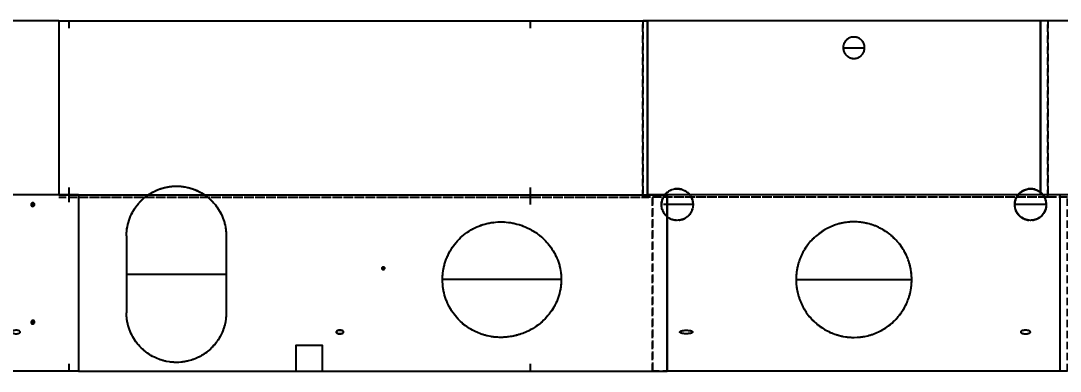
# Model space of a CAD drawing. Extents: x -970 to 14357, y -5073 to 1980.
# Drawn here: x 13062 to 13485.7, y -3418.8 to -3275.8 of the extents above; entities that cross this region are included whole.
import ezdxf

# ---------------------------------------------------------------- set-up
doc = ezdxf.new("R2010")
doc.units = 0
doc.header["$LTSCALE"] = 12
doc.header["$MEASUREMENT"] = 0
doc.header["$PDMODE"] = 33
doc.header["$PDSIZE"] = -0.5
doc.linetypes.add('HIDDEN', pattern=[0.375, 0.25, -0.125])
doc.layers.get('Defpoints').update_dxf_attribs({"linetype": 'CONTINUOUS'})
doc.layers.add('AM_3', color=6, linetype='HIDDEN', lineweight=25)
for name, color, linetype in [('COVER', 3, 'CONTINUOUS'), ('DIM', 1, 'CONTINUOUS'), ('MARKING', 11, 'CONTINUOUS'), ('SHELL', 40, 'CONTINUOUS')]:
    doc.layers.add(name, color=color, linetype=linetype)
doc.styles.add('ROMANS', font='ROMANS.shx', dxfattribs={"width": 0.85, "height": 5.76})
doc.styles.get("Standard").update_dxf_attribs({"font": 'sanss___.ttf'})
doc.dimstyles.get("Standard").update_dxf_attribs({"dimtxt": 0.18, "dimasz": 0.18, "dimexe": 0.18, "dimexo": 0.0625, "dimgap": 0.09, "dimtad": 0, "dimtih": 1, "dimtoh": 1, "dimdec": 4, "dimzin": 0, "dimdsep": 46, "dimtxsty": 'Standard', "dimcen": 0.09, "dimadec": 0, "dimazin": 0, "dimtfac": 1, "dimtdec": 4, "dimtofl": 0, "dimtmove": 0, "dimatfit": 3, "dimfxl": 1, "dimtolj": 1, "dimtzin": 0, "dimarcsym": 0})

# ---------------------------------------------------------------- blocks, each defined once
blk = doc.blocks.new('A$C15f1f3a6')
at = {"layer": 'COVER'}
for p, q in [((222.03, 68), (220.71, 68)), ((195.95, 20), (192.45, 20)), ((222.03, 20), (220.71, 20))]:
    blk.add_line(p, q, dxfattribs=at)
at = {"layer": 'MARKING'}
for p, q in [((47.9, 72), (47.9, 69)), ((236, 72), (236, 69)), ((47.9, 3), (47.9, 0)), ((236, 3), (236, 0))]:
    blk.add_line(p, q, dxfattribs=at)
at = {"layer": 'MARKING', "extrusion": (0, 0, -1)}
blk.add_arc((-105.85, 16), 0.0625, 179.5623, 179.6852, dxfattribs=at)
at = {"layer": 'MARKING'}
for points, knots in [([(105.91, 16), (105.91, 15.91), (105.87, 15.83), (105.77, 15.71), (105.71, 15.66), (105.59, 15.58), (105.52, 15.54), (105.3, 15.44), (105.13, 15.4), (104.8, 15.33), (104.63, 15.3), (104.17, 15.27), (103.87, 15.28), (103.39, 15.34), (103.21, 15.38), (102.92, 15.48), (102.81, 15.53), (102.63, 15.65), (102.56, 15.7), (102.47, 15.83), (102.44, 15.89), (102.42, 16.03), (102.44, 16.11), (102.51, 16.23), (102.55, 16.28), (102.64, 16.36), (102.7, 16.4), (102.89, 16.51), (103.04, 16.56), (103.34, 16.64), (103.49, 16.67), (103.98, 16.73), (104.32, 16.73), (104.85, 16.67), (105.03, 16.63), (105.35, 16.53), (105.47, 16.49), (105.66, 16.38), (105.73, 16.33), (105.86, 16.19), (105.91, 16.11), (105.91, 16)], [0, 0, 0, 0, 0.027209, 0.027209, 0.054419, 0.054419, 0.081628, 0.081628, 0.146861, 0.146861, 0.212095, 0.212095, 0.326353, 0.326353, 0.396702, 0.396702, 0.442856, 0.442856, 0.473592, 0.473592, 0.496225, 0.496225, 0.518858, 0.518858, 0.541491, 0.541491, 0.564125, 0.564125, 0.623575, 0.623575, 0.683026, 0.683026, 0.813069, 0.813069, 0.886559, 0.886559, 0.936701, 0.936701, 0.968369, 0.968369, 1, 1, 1, 1]), ([(216.2, 16), (216.2, 15.91), (216.16, 15.82), (216.06, 15.69), (216, 15.64), (215.87, 15.56), (215.8, 15.52), (215.56, 15.41), (215.38, 15.37), (215.01, 15.3), (214.82, 15.28), (214.39, 15.28), (214.14, 15.3), (213.74, 15.38), (213.58, 15.43), (213.34, 15.54), (213.25, 15.59), (213.11, 15.71), (213.05, 15.78), (212.99, 15.93), (212.99, 16.01), (213.02, 16.15), (213.05, 16.21), (213.14, 16.31), (213.18, 16.35), (213.35, 16.47), (213.47, 16.53), (213.72, 16.61), (213.85, 16.65), (214.28, 16.72), (214.59, 16.73), (215.11, 16.69), (215.32, 16.65), (215.64, 16.55), (215.76, 16.5), (215.96, 16.39), (216.03, 16.34), (216.15, 16.19), (216.2, 16.1), (216.2, 16)], [0.0000313, 0.0000313, 0.0000313, 0.0000313, 0.0305847, 0.0305847, 0.061138, 0.061138, 0.0916913, 0.0916913, 0.167903, 0.167903, 0.2441146, 0.2441146, 0.346482, 0.346482, 0.4119359, 0.4119359, 0.452115, 0.452115, 0.4841328, 0.4841328, 0.5087117, 0.5087117, 0.5332905, 0.5332905, 0.5578693, 0.5578693, 0.6114635, 0.6114635, 0.6650577, 0.6650577, 0.7915402, 0.7915402, 0.8776523, 0.8776523, 0.9298554, 0.9298554, 0.9659472, 0.9659472, 0.9999688, 0.9999688, 0.9999688, 0.9999688])]:
    blk.add_open_spline(points, degree=3, knots=knots, dxfattribs=at)
at = {"layer": 'SHELL'}
for p, q in [((240, 72), (0, 72)), ((0, 72), (0, 0)), ((240, 72), (240, 0)), ((240, 0), (0, 0))]:
    blk.add_line(p, q, dxfattribs=at)
at = {"layer": 'SHELL', "extrusion": (0, 0, -1)}
for centre, start, end in [((-220.71, 68), 359.9588, 0.0412), ((-192.45, 20), 359.9625, 0.0209), ((-220.71, 20), 359.9588, 0.0412)]:
    blk.add_arc(centre, 0.0625, start, end, dxfattribs=at)
at = {"layer": 'SHELL'}
for points, knots in [([(220.65, 68), (220.65, 68.16), (220.71, 68.33), (220.91, 68.58), (221.06, 68.67), (221.38, 68.74), (221.55, 68.72), (221.84, 68.57), (221.96, 68.44), (222.09, 68.15), (222.11, 67.97), (222.02, 67.66), (221.93, 67.52), (221.66, 67.32), (221.5, 67.27), (221.17, 67.29), (221.01, 67.35), (220.77, 67.57), (220.69, 67.72), (220.65, 67.92), (220.65, 67.96), (220.65, 68)], [0, 0, 0, 0, 0.108236, 0.108236, 0.216473, 0.216473, 0.324709, 0.324709, 0.432945, 0.432945, 0.541182, 0.541182, 0.649418, 0.649418, 0.757654, 0.757654, 0.865891, 0.865891, 0.974127, 0.974127, 1, 1, 1, 1]), ([(220.71, 68), (220.71, 68.04), (220.72, 68.11), (220.74, 68.19), (220.76, 68.25), (220.79, 68.31), (220.82, 68.37), (220.86, 68.42), (220.9, 68.47), (220.95, 68.51), (221, 68.55), (221.06, 68.58), (221.12, 68.61), (221.18, 68.63), (221.24, 68.65), (221.31, 68.66), (221.37, 68.66), (221.43, 68.66), (221.5, 68.65), (221.56, 68.63), (221.62, 68.61), (221.68, 68.58), (221.74, 68.55), (221.79, 68.51), (221.83, 68.47), (221.88, 68.42), (221.92, 68.37), (221.95, 68.31), (221.98, 68.25), (222, 68.19), (222.01, 68.13), (222.02, 68.06), (222.03, 68), (222.02, 67.94), (222.01, 67.87), (222, 67.81), (221.98, 67.75), (221.95, 67.69), (221.92, 67.63), (221.88, 67.58), (221.83, 67.53), (221.79, 67.49), (221.74, 67.45), (221.68, 67.42), (221.62, 67.39), (221.56, 67.37), (221.5, 67.35), (221.43, 67.34), (221.37, 67.34), (221.31, 67.34), (221.24, 67.35), (221.18, 67.37), (221.12, 67.39), (221.06, 67.42), (221, 67.45), (220.95, 67.49), (220.9, 67.53), (220.86, 67.58), (220.82, 67.63), (220.79, 67.69), (220.76, 67.75), (220.74, 67.81), (220.72, 67.89), (220.71, 67.96), (220.71, 68)], [0, 0, 0, 0, 0.03087, 0.046631, 0.0625, 0.078369, 0.09413, 0.109663, 0.125, 0.140337, 0.15587, 0.171631, 0.1875, 0.203369, 0.21913, 0.234663, 0.25, 0.265337, 0.28087, 0.296631, 0.3125, 0.328369, 0.34413, 0.359663, 0.375, 0.390337, 0.40587, 0.421631, 0.4375, 0.453369, 0.46913, 0.484663, 0.5, 0.515337, 0.53087, 0.546631, 0.5625, 0.578369, 0.59413, 0.609663, 0.625, 0.640337, 0.65587, 0.671631, 0.6875, 0.703369, 0.71913, 0.734663, 0.75, 0.765337, 0.78087, 0.796631, 0.8125, 0.828369, 0.84413, 0.859663, 0.875, 0.890337, 0.90587, 0.921631, 0.9375, 0.953369, 0.96913, 1, 1, 1, 1]), ([(192.39, 20), (192.39, 20.33), (192.48, 20.66), (192.82, 21.22), (193.06, 21.45), (193.64, 21.76), (193.98, 21.83), (194.63, 21.79), (194.95, 21.68), (195.49, 21.31), (195.71, 21.05), (195.98, 20.45), (196.04, 20.12), (195.96, 19.46), (195.83, 19.15), (195.43, 18.63), (195.16, 18.43), (194.55, 18.19), (194.21, 18.16), (193.56, 18.27), (193.26, 18.42), (192.76, 18.85), (192.57, 19.13), (192.42, 19.62), (192.39, 19.81), (192.39, 20)], [0, 0, 0, 0, 0.086409, 0.086409, 0.172818, 0.172818, 0.259227, 0.259227, 0.345637, 0.345637, 0.432046, 0.432046, 0.518455, 0.518455, 0.604864, 0.604864, 0.691273, 0.691273, 0.777682, 0.777682, 0.864091, 0.864091, 0.9505, 0.9505, 1, 1, 1, 1]), ([(220.65, 20), (220.65, 20.16), (220.71, 20.33), (220.91, 20.58), (221.06, 20.67), (221.38, 20.74), (221.55, 20.72), (221.84, 20.57), (221.96, 20.44), (222.09, 20.15), (222.11, 19.97), (222.02, 19.66), (221.93, 19.52), (221.66, 19.32), (221.5, 19.27), (221.17, 19.29), (221.01, 19.35), (220.77, 19.57), (220.69, 19.72), (220.65, 19.92), (220.65, 19.96), (220.65, 20)], [0, 0, 0, 0, 0.108236, 0.108236, 0.216473, 0.216473, 0.324709, 0.324709, 0.432945, 0.432945, 0.541182, 0.541182, 0.649418, 0.649418, 0.757654, 0.757654, 0.865891, 0.865891, 0.974127, 0.974127, 1, 1, 1, 1])]:
    blk.add_open_spline(points, degree=3, knots=knots, dxfattribs=at)
blk = doc.blocks.new('A$C9f85707a')
at = {"layer": 'COVER'}
for p, q in [((19.575, 39.5625), (60.20782, 39.5625)), ((124.70224, 42), (123.78036, 42)), ((196.73102, 37.375), (148.4509, 37.375))]:
    blk.add_line(p, q, dxfattribs=at)
at = {"layer": 'MARKING'}
for p, q in [((184.1036, 72), (184.1036, 69)), ((184.1036, 3), (184.1036, 0))]:
    blk.add_line(p, q, dxfattribs=at)
for points, knots in [([(105.05429, 16.0001), (105.05417, 16.09729), (105.0943, 16.18696), (105.20267, 16.32893), (105.26972, 16.38435), (105.4108, 16.47733), (105.48533, 16.51478), (105.73487, 16.61867), (105.91644, 16.66198), (106.28207, 16.7151), (106.46666, 16.72439), (106.8633, 16.71102), (107.07551, 16.68407), (107.42713, 16.59296), (107.56961, 16.54313), (107.78744, 16.42314), (107.86872, 16.36752), (107.98987, 16.23681), (108.03526, 16.16781), (108.07522, 16.00539), (108.06405, 15.91567), (107.99591, 15.76779), (107.9438, 15.70782), (107.83071, 15.60762), (107.76881, 15.56671), (107.56218, 15.45252), (107.4095, 15.40071), (107.10041, 15.32449), (106.94316, 15.30113), (106.52809, 15.26969), (106.26865, 15.27999), (105.85151, 15.35408), (105.69095, 15.39694), (105.43437, 15.50854), (105.33408, 15.56409), (105.18037, 15.69648), (105.12049, 15.76517), (105.06571, 15.89705), (105.05406, 15.94758), (105.05429, 16.0001)], [0.0000255276, 0.0000255276, 0.0000255276, 0.0000255276, 0.0349099576, 0.0349099576, 0.0697943876, 0.0697943876, 0.1046788176, 0.1046788176, 0.1840160774, 0.1840160774, 0.2633533373, 0.2633533373, 0.3549514775, 0.3549514775, 0.4187528927, 0.4187528927, 0.4589057158, 0.4589057158, 0.4894244048, 0.4894244048, 0.5199430938, 0.5199430938, 0.5504617828, 0.5504617828, 0.5809804718, 0.5809804718, 0.6491293295, 0.6491293295, 0.7172781872, 0.7172781872, 0.8283873994, 0.8283873994, 0.8990177182, 0.8990177182, 0.9464003763, 0.9464003763, 0.9812016137, 0.9812016137, 0.9999745439, 0.9999745439, 0.9999745439, 0.9999745439]), ([(105.11679, 16), (105.1167, 16.05028), (105.13672, 16.12636), (105.19173, 16.21513), (105.24553, 16.27673), (105.30626, 16.33065), (105.37141, 16.37779), (105.4397, 16.41923), (105.51581, 16.45876), (105.60519, 16.49806), (105.71212, 16.53707), (105.83248, 16.57249), (105.96062, 16.60217), (106.09099, 16.62522), (106.22184, 16.64182), (106.35273, 16.65258), (106.47728, 16.6576), (106.59011, 16.65772), (106.68433, 16.6547), (106.76649, 16.64985), (106.84259, 16.64351), (106.9192, 16.63519), (106.99605, 16.62483), (107.07284, 16.61236), (107.14929, 16.59768), (107.22511, 16.58076), (107.30003, 16.56153), (107.37374, 16.53991), (107.44599, 16.5158), (107.5165, 16.48915), (107.58497, 16.45977), (107.65352, 16.42619), (107.72419, 16.38623), (107.79661, 16.3375), (107.86503, 16.28053), (107.92304, 16.21752), (107.96746, 16.1498), (107.99644, 16.07715), (108.00681, 16), (107.99644, 15.92285), (107.96746, 15.8502), (107.92304, 15.78248), (107.86503, 15.71947), (107.79661, 15.6625), (107.72419, 15.61377), (107.65352, 15.57381), (107.58497, 15.54023), (107.5165, 15.51085), (107.44599, 15.4842), (107.37374, 15.46009), (107.30003, 15.43847), (107.22511, 15.41924), (107.14929, 15.40232), (107.07284, 15.38764), (106.99605, 15.37517), (106.9192, 15.36481), (106.84259, 15.35649), (106.76649, 15.35015), (106.6912, 15.34571), (106.61698, 15.34309), (106.54372, 15.34222), (106.47094, 15.34306), (106.39786, 15.3456), (106.32405, 15.3499), (106.24945, 15.35607), (106.17436, 15.36418), (106.09905, 15.37432), (106.02382, 15.38657), (105.94896, 15.40102), (105.87474, 15.41773), (105.80145, 15.43677), (105.72936, 15.45822), (105.65876, 15.4822), (105.58991, 15.50876), (105.5231, 15.53809), (105.45621, 15.57172), (105.38719, 15.61188), (105.31645, 15.66108), (105.24977, 15.71869), (105.19353, 15.78238), (105.13725, 15.87224), (105.11654, 15.94851), (105.11679, 16)], [0, 0, 0, 0, 0.021944821, 0.033739488, 0.045627882, 0.057737942, 0.069344244, 0.08090172, 0.092795891, 0.106991583, 0.123761836, 0.142755995, 0.162066095, 0.181508943, 0.200884971, 0.219981498, 0.239182281, 0.255623622, 0.269529687, 0.280583165, 0.29177389, 0.30306755, 0.314430763, 0.325831248, 0.33723761, 0.3486198, 0.359949984, 0.371203328, 0.382358176, 0.393396237, 0.40430418, 0.415075599, 0.426909345, 0.439941028, 0.453364497, 0.465921172, 0.477431332, 0.488754198, 0.499993686, 0.511233175, 0.52255604, 0.534066201, 0.546622876, 0.560046345, 0.573078028, 0.584911774, 0.595683192, 0.606591135, 0.617629197, 0.628784045, 0.640037389, 0.651367573, 0.662749763, 0.674156124, 0.68555661, 0.696919822, 0.708213483, 0.719404208, 0.730457686, 0.741338839, 0.7520238, 0.762637848, 0.773306249, 0.784142831, 0.795112591, 0.806181401, 0.81731618, 0.828485079, 0.839657279, 0.850803476, 0.861896743, 0.872913335, 0.88383289, 0.894638661, 0.905319128, 0.91586999, 0.927508208, 0.940370065, 0.953661952, 0.966116794, 0.977559196, 1, 1, 1, 1])]:
    blk.add_open_spline(points, degree=3, knots=knots, dxfattribs=at)
at = {"layer": 'SHELL'}
for p, q in [((0, 72), (240, 72)), ((0, 72), (0, 0)), ((240, 72), (240, 0)), ((19.575, 55.31053), (19.575, 23.81447)), ((60.20782, 55.31053), (60.20782, 23.81447)), ((0, 0), (240, 0))]:
    blk.add_line(p, q, dxfattribs=at)
blk.add_lwpolyline([(99.46254, 0.5), (99.46254, 10.486), (88.58393, 10.486), (88.58393, 0.5)], dxfattribs=at)
at = {"layer": 'SHELL', "extrusion": (0, 0, -1)}
blk.add_arc((-123.78036, 42), 0.0625, 359.9587925, 0.0412075, dxfattribs=at)
at = {"layer": 'SHELL'}
for points, knots in [([(19.575, 55.31053), (19.57502, 56.52722), (19.68696, 57.7437), (20.12926, 60.13647), (20.46068, 61.31226), (21.72416, 64.6215), (22.93473, 66.64728), (25.45095, 69.58122), (26.58636, 70.63564), (27.82495, 71.55028)], [0, 0, 0, 0, 0.1846540194, 0.1846540194, 0.3693080389, 0.3693080389, 0.7222896739, 0.7222896739, 0.9559977716, 0.9559977716, 0.9559977716, 0.9559977716]), ([(51.95787, 71.55028), (52.9667, 70.80531), (53.9075, 69.96808), (56.17574, 67.5367), (57.35699, 65.80646), (59.1422, 62.06867), (59.74441, 60.06092), (60.14597, 57.11483), (60.20781, 56.21275), (60.20782, 55.31053)], [0.0440022284, 0.0440022284, 0.0440022284, 0.0440022284, 0.2343559213, 0.2343559213, 0.5487140792, 0.5487140792, 0.8630722371, 0.8630722371, 1, 1, 1, 1]), ([(239.95992, 63.07418), (239.54031, 63.42488), (239.1478, 63.84803), (238.46794, 64.8317), (238.18395, 65.39199), (237.7887, 66.59785), (237.67833, 67.24261), (237.65584, 68.53304), (237.74366, 69.17744), (238.09085, 70.38372), (238.34929, 70.9449), (238.68236, 71.47173), (238.70261, 71.50316), (238.72308, 71.53431)], [-0.093716095, -0.093716095, -0.093716095, -0.093716095, 0.193534485, 0.193534485, 0.480785065, 0.480785065, 0.768035645, 0.768035645, 1.055286226, 1.055286226, 1.342536806, 1.342536806, 1.360919604, 1.360919604, 1.360919604, 1.360919604]), ([(148.3884, 37.375), (148.38842, 39.0661), (148.57111, 40.75714), (149.43496, 44.70589), (150.2835, 46.92667), (152.59951, 51.01883), (154.06641, 52.88984), (157.48915, 56.1139), (159.44427, 57.46651), (163.66643, 59.53591), (165.93231, 60.25265), (170.57364, 61.00375), (172.94809, 61.03912), (177.61244, 60.45113), (179.90241, 59.82921), (182.76915, 58.61217), (183.45905, 58.28253), (184.13302, 57.92299)], [0, 0, 0, 0, 0.102110766, 0.102110766, 0.244069914, 0.244069914, 0.386029063, 0.386029063, 0.527988211, 0.527988211, 0.669947359, 0.669947359, 0.811906507, 0.811906507, 0.953865656, 0.953865656, 1, 1, 1, 1]), ([(184.13302, 57.92299), (185.67527, 57.10025), (187.1319, 56.11636), (190.21825, 53.51012), (191.76029, 51.78323), (194.2802, 47.9547), (195.25699, 45.85324), (196.53741, 41.45187), (196.84019, 39.15299), (196.73507, 34.57021), (196.32726, 32.28774), (194.84902, 27.94886), (193.77956, 25.89336), (191.09479, 22.17867), (189.48053, 20.51956), (186.55834, 18.25446), (185.37336, 17.48869), (184.13302, 16.82701)], [0, 0, 0, 0, 0.103423189, 0.103423189, 0.238989802, 0.238989802, 0.374556415, 0.374556415, 0.510123028, 0.510123028, 0.645689641, 0.645689641, 0.781256255, 0.781256255, 0.916822868, 0.916822868, 1, 1, 1, 1]), ([(123.71786, 42.00004), (123.71796, 42.12941), (123.76742, 42.25666), (123.94108, 42.44804), (124.06423, 42.5088), (124.32051, 42.53335), (124.4532, 42.49532), (124.6588, 42.34097), (124.73165, 42.22336), (124.77938, 41.971), (124.75439, 41.83491), (124.61937, 41.61618), (124.50964, 41.53236), (124.26215, 41.46166), (124.1251, 41.47338), (123.89391, 41.58807), (123.80108, 41.68847), (123.73011, 41.87001), (123.71791, 41.93454), (123.71786, 41.99996)], [0, 0, 0, 0, 0.117568865, 0.117568865, 0.23513773, 0.23513773, 0.352706596, 0.352706596, 0.470275461, 0.470275461, 0.587844326, 0.587844326, 0.705413191, 0.705413191, 0.822982057, 0.822982057, 0.940550922, 0.940550922, 1, 1, 1, 1]), ([(184.13302, 16.82701), (182.56989, 15.99313), (180.92079, 15.32046), (177.51944, 14.32768), (175.76693, 14.00775), (172.23308, 13.74577), (170.45186, 13.80344), (166.9437, 14.30465), (165.21698, 14.74837), (161.90444, 16.00814), (160.31897, 16.82436), (157.37106, 18.79178), (156.00884, 19.9428), (153.18721, 22.93592), (151.83801, 24.88134), (149.77169, 29.08355), (149.05446, 31.33966), (148.48755, 34.8823), (148.38842, 36.12864), (148.3884, 37.375)], [0, 0, 0, 0, 0.106998607, 0.106998607, 0.213997213, 0.213997213, 0.32099582, 0.32099582, 0.427994427, 0.427994427, 0.534993034, 0.534993034, 0.64199164, 0.64199164, 0.783367352, 0.783367352, 0.924743064, 0.924743064, 1, 1, 1, 1]), ([(60.20782, 23.81446), (60.20767, 22.16178), (60.00128, 20.50928), (59.17109, 17.23852), (58.53175, 15.62459), (56.86642, 12.61047), (55.84049, 11.21056), (53.47232, 8.71056), (52.12919, 7.61136), (49.21033, 5.78416), (47.6352, 5.05532), (44.35157, 4.01807), (42.6435, 3.70947), (39.20442, 3.53271), (37.47361, 3.66577), (34.1015, 4.36458), (32.46033, 4.92954), (28.94515, 6.66475), (27.13234, 7.95788), (24.0098, 11.05342), (22.70093, 12.85527), (20.72619, 16.7837), (20.0624, 18.91081), (19.63812, 21.99166), (19.57509, 22.903), (19.575, 23.81446)], [0, 0, 0, 0, 0.077905786, 0.077905786, 0.159078093, 0.159078093, 0.2402504, 0.2402504, 0.321422706, 0.321422706, 0.402595013, 0.402595013, 0.48376732, 0.48376732, 0.564939626, 0.564939626, 0.646111933, 0.646111933, 0.749752734, 0.749752734, 0.853393536, 0.853393536, 0.957034337, 0.957034337, 1, 1, 1, 1])]:
    blk.add_open_spline(points, degree=3, knots=knots, dxfattribs=at)
blk = doc.blocks.new('A$C3a7f65e4')
at = {"layer": 'COVER'}
for p, q in [((10.54, 68), (0.5, 68)), ((154.54, 68), (141.67, 68)), ((52.6, 37.38), (99.61, 37.38))]:
    blk.add_line(p, q, dxfattribs=at)
at = {"layer": 'MARKING', "extrusion": (4.28427e-14, 5.11783e-15, -1)}
blk.add_arc((-5.21, 16), 0.0625, 353.1879, 6.8121, dxfattribs=at)
at = {"layer": 'MARKING', "extrusion": (-3.37319e-15, -2.10892e-12, -1)}
blk.add_arc((-144.15, 16), 0.0625, 357.6448, 2.3552, dxfattribs=at)
at = {"layer": 'MARKING'}
for points, knots in [([(5.15, 16.01), (5.16, 16.11), (5.22, 16.18), (5.35, 16.29), (5.42, 16.33), (5.55, 16.4), (5.63, 16.43), (5.88, 16.52), (6.07, 16.56), (6.45, 16.63), (6.64, 16.66), (7.3, 16.72), (7.77, 16.73), (8.56, 16.69), (8.88, 16.66), (9.37, 16.57), (9.53, 16.54), (9.79, 16.46), (9.87, 16.43), (10.02, 16.37), (10.08, 16.34), (10.19, 16.27), (10.24, 16.23), (10.32, 16.13), (10.35, 16.06), (10.36, 15.94), (10.34, 15.89), (10.29, 15.81), (10.25, 15.78), (10.15, 15.7), (10.07, 15.66), (9.91, 15.58), (9.83, 15.55), (9.58, 15.47), (9.41, 15.43), (9.05, 15.37), (8.88, 15.35), (8.22, 15.28), (7.74, 15.27), (6.94, 15.31), (6.63, 15.34), (6.14, 15.43), (5.96, 15.46), (5.71, 15.54), (5.62, 15.57), (5.46, 15.64), (5.39, 15.68), (5.26, 15.78), (5.19, 15.84), (5.16, 15.96), (5.15, 15.97), (5.15, 15.99)], [0, 0, 0, 0, 0.020398, 0.020398, 0.040796, 0.040796, 0.061193, 0.061193, 0.113291, 0.113291, 0.165389, 0.165389, 0.294502, 0.294502, 0.381671, 0.381671, 0.428477, 0.428477, 0.452214, 0.452214, 0.47103, 0.47103, 0.485886, 0.485886, 0.500741, 0.500741, 0.510774, 0.510774, 0.520807, 0.520807, 0.54374, 0.54374, 0.566673, 0.566673, 0.615269, 0.615269, 0.663866, 0.663866, 0.795049, 0.795049, 0.881338, 0.881338, 0.929955, 0.929955, 0.954327, 0.954327, 0.975255, 0.975255, 0.996183, 0.996183, 1, 1, 1, 1]), ([(144.09, 16), (144.09, 16.1), (144.14, 16.18), (144.26, 16.31), (144.32, 16.35), (144.46, 16.43), (144.53, 16.46), (144.77, 16.55), (144.93, 16.6), (145.26, 16.66), (145.43, 16.69), (146.01, 16.74), (146.43, 16.73), (146.99, 16.64), (147.13, 16.62), (147.36, 16.56), (147.46, 16.52), (147.63, 16.45), (147.71, 16.42), (147.85, 16.33), (147.91, 16.29), (148.01, 16.18), (148.05, 16.11), (148.06, 15.93), (148.02, 15.85), (147.93, 15.73), (147.87, 15.68), (147.75, 15.6), (147.69, 15.57), (147.49, 15.48), (147.35, 15.44), (147.07, 15.37), (146.92, 15.34), (146.41, 15.28), (146.03, 15.27), (145.42, 15.31), (145.18, 15.35), (144.8, 15.44), (144.66, 15.48), (144.44, 15.58), (144.36, 15.62), (144.22, 15.73), (144.15, 15.79), (144.1, 15.91), (144.09, 15.95), (144.09, 16)], [0, 0, 0, 0, 0.026359, 0.026359, 0.052719, 0.052719, 0.079078, 0.079078, 0.137013, 0.137013, 0.194947, 0.194947, 0.339781, 0.339781, 0.387794, 0.387794, 0.42273, 0.42273, 0.451662, 0.451662, 0.475078, 0.475078, 0.498493, 0.498493, 0.521908, 0.521908, 0.545324, 0.545324, 0.568739, 0.568739, 0.618646, 0.618646, 0.668553, 0.668553, 0.798164, 0.798164, 0.88066, 0.88066, 0.930691, 0.930691, 0.961973, 0.961973, 0.98797, 0.98797, 1, 1, 1, 1])]:
    blk.add_open_spline(points, degree=3, knots=knots, dxfattribs=at)
at = {"layer": 'SHELL'}
for p, q in [((160.21, 72), (0, 72)), ((0, 0), (0, 72)), ((160.21, 0), (160.21, 72)), ((160.21, 0), (0, 0))]:
    blk.add_line(p, q, dxfattribs=at)
for points, knots in [([(9.48, 71.53), (9.73, 71.15), (9.95, 70.73), (10.36, 69.66), (10.5, 68.99), (10.57, 67.63), (10.49, 66.93), (10.12, 65.62), (9.84, 65), (9.28, 64.15), (9.05, 63.87), (8.55, 63.32), (8.27, 63.07), (7.64, 62.61), (7.29, 62.39), (6.34, 61.93), (5.69, 61.72), (4.33, 61.53), (3.63, 61.54), (2.28, 61.79), (1.64, 62.02), (0.87, 62.43), (0.68, 62.54), (0.5, 62.67)], [0.1051, 0.1051, 0.1051, 0.1051, 0.331546, 0.331546, 0.636185, 0.636185, 0.940824, 0.940824, 1.245463, 1.245463, 1.4212, 1.4212, 1.615749, 1.615749, 1.810298, 1.810298, 2.115772, 2.115772, 2.421247, 2.421247, 2.726721, 2.726721, 2.830773, 2.830773, 2.830773, 2.830773]), ([(153.48, 71.53), (153.74, 71.14), (153.96, 70.71), (154.37, 69.63), (154.51, 68.95), (154.56, 67.59), (154.48, 66.91), (154.22, 65.95), (154.1, 65.63), (153.84, 65.06), (153.7, 64.8), (153.37, 64.28), (153.18, 64.03), (152.54, 63.29), (152.02, 62.84), (150.85, 62.14), (150.21, 61.88), (149.2, 61.65), (148.84, 61.59), (148.18, 61.56), (147.89, 61.56), (147.29, 61.61), (146.98, 61.65), (146.03, 61.87), (145.39, 62.12), (144.22, 62.82), (143.69, 63.27), (142.98, 64.08), (142.75, 64.41), (142.38, 65.04), (142.23, 65.34), (141.98, 65.98), (141.88, 66.32), (141.67, 67.31), (141.63, 68), (141.77, 69.36), (141.96, 70.03), (142.37, 70.95), (142.54, 71.25), (142.72, 71.53)], [0.101058, 0.101058, 0.101058, 0.101058, 0.32492, 0.32492, 0.634327, 0.634327, 0.943734, 0.943734, 1.104066, 1.104066, 1.249875, 1.249875, 1.395684, 1.395684, 1.705318, 1.705318, 2.014951, 2.014951, 2.187159, 2.187159, 2.332414, 2.332414, 2.477668, 2.477668, 2.787688, 2.787688, 3.097709, 3.097709, 3.285915, 3.285915, 3.451266, 3.451266, 3.616617, 3.616617, 3.92649, 3.92649, 4.236363, 4.236363, 4.397085, 4.397085, 4.397085, 4.397085]), ([(99.67, 37.38), (99.67, 36.84), (99.66, 36.3), (99.54, 34.66), (99.39, 33.54), (98.79, 30.76), (98.24, 29.08), (96.73, 25.83), (95.77, 24.26), (93.5, 21.36), (92.18, 20.04), (89.29, 17.76), (87.72, 16.79), (84.48, 15.27), (82.8, 14.72), (79.48, 13.99), (77.83, 13.82), (75.66, 13.81), (75.07, 13.82), (73.86, 13.91), (73.25, 13.97), (71.41, 14.25), (70.16, 14.53), (67.28, 15.46), (65.65, 16.18), (62.56, 18.01), (61.09, 19.12), (58.46, 21.65), (57.29, 23.07), (55.33, 26.11), (54.54, 27.72), (53.35, 31), (52.96, 32.66), (52.64, 35.04), (52.58, 35.8), (52.54, 37.07), (52.54, 37.59), (52.57, 38.65), (52.6, 39.18), (52.77, 40.8), (52.95, 41.9), (53.63, 44.66), (54.23, 46.33), (55.84, 49.54), (56.85, 51.08), (59.2, 53.9), (60.55, 55.17), (63.49, 57.36), (65.07, 58.27), (68.33, 59.69), (70.01, 60.2), (72.51, 60.68), (73.35, 60.79), (74.72, 60.91), (75.25, 60.93), (76.15, 60.94), (76.53, 60.94), (77.3, 60.91), (77.69, 60.89), (78.87, 60.79), (79.66, 60.69), (82.13, 60.22), (83.82, 59.72), (87.1, 58.3), (88.7, 57.38), (91.66, 55.18), (93.02, 53.89), (95.39, 51.05), (96.4, 49.5), (98.01, 46.26), (98.61, 44.59), (99.42, 41.25), (99.62, 39.58), (99.67, 37.78), (99.67, 37.58), (99.67, 37.38)], [0, 0, 0, 0, 1.772199, 1.772199, 5.316597, 5.316597, 10.557764, 10.557764, 15.798931, 15.798931, 21.040099, 21.040099, 26.281266, 26.281266, 31.522433, 31.522433, 36.763601, 36.763601, 38.716756, 38.716756, 40.66991, 40.66991, 44.57622, 44.57622, 49.75887, 49.75887, 54.94152, 54.94152, 60.12417, 60.12417, 65.306819, 65.306819, 70.489469, 70.489469, 72.923179, 72.923179, 74.65895, 74.65895, 76.394721, 76.394721, 79.866263, 79.866263, 85.088087, 85.088087, 90.309911, 90.309911, 95.531735, 95.531735, 100.753559, 100.753559, 105.975383, 105.975383, 108.661745, 108.661745, 110.385431, 110.385431, 111.651094, 111.651094, 112.916757, 112.916757, 115.448084, 115.448084, 120.707949, 120.707949, 125.967814, 125.967814, 131.22768, 131.22768, 136.487545, 136.487545, 141.747411, 141.747411, 147.007276, 147.007276, 147.679593, 147.679593, 147.679593, 147.679593])]:
    blk.add_open_spline(points, degree=3, knots=knots, dxfattribs=at)
blk = doc.blocks.new('*D412')
at = {"layer": 'Defpoints', "color": 0, "transparency": 16777216}
for p in [(1.79, -287.19), (-18.61, -326.69), (1.79, -326.69)]:
    blk.add_point(p, dxfattribs=at)
at = {"layer": 'DIM', "color": 0, "lineweight": -2, "transparency": 16777216}
for p, q in [((-4.21, -287.19), (-21.61, -287.19)), ((-18.61, -292.95), (-18.61, -293.91)), ((-18.61, -320.93), (-18.61, -319.97)), ((-4.21, -326.69), (-21.61, -326.69))]:
    blk.add_line(p, q, dxfattribs=at)
at = {"layer": 'DIM', "color": 0, "transparency": 16777216}
for points in [[(-19.57, -292.95), (-17.65, -292.95), (-18.61, -287.19)], [(-19.57, -320.93), (-17.65, -320.93), (-18.61, -326.69)]]:
    blk.add_solid(points, dxfattribs=at)
at = {"layer": 'DIM', "color": 0, "transparency": 16777216, "char_height": 5.76, "attachment_point": 5, "style": 'ROMANS'}
for s, insert in [('\\A1;3\'-3{\\H1x;\\S1/2;}"', (-18.61, -299.26)), ('\\A1;[39.5000]', (-18.61, -312.29))]:
    blk.add_mtext(s, dxfattribs=dict(at, insert=insert))
blk = doc.blocks.new('A$Cbed2dddc')
at = {"layer": 'MARKING'}
for p, q in [((4, 71), (4, 68)), ((192.1, 71), (192.1, 68)), ((4, 3), (4, 0)), ((192.1, 3), (192.1, 0))]:
    blk.add_line(p, q, dxfattribs=at)
at = {"layer": 'SHELL'}
for p, q in [((0, 71), (240, 71)), ((0, 71), (0, 0)), ((240, 71), (240, 0)), ((240, 71), (240, 0)), ((0, 0), (240, 0))]:
    blk.add_line(p, q, dxfattribs=at)
blk.add_open_spline([(37.32, 0.55), (38.44, 1.24), (39.64, 1.82), (42.75, 2.97), (44.72, 3.38), (48.71, 3.61), (50.72, 3.43), (54.37, 2.54), (56.02, 1.91), (57.87, 0.91), (58.17, 0.73), (58.47, 0.55)], degree=3, knots=[0.0385361, 0.0385361, 0.0385361, 0.0385361, 0.202657, 0.202657, 0.4512918, 0.4512918, 0.6999265, 0.6999265, 0.9184755, 0.9184755, 0.9614639, 0.9614639, 0.9614639, 0.9614639], dxfattribs=at)
blk = doc.blocks.new('A$C67cc2f8d')
at = {"layer": 'COVER'}
blk.add_line((79.73, 60), (88.48, 60), dxfattribs=at)
at = {"layer": 'SHELL'}
for p, q in [((160.21, 71), (0, 71)), ((0, 0), (0, 71)), ((160.21, 0), (160.21, 71)), ((160.21, 0), (0, 0))]:
    blk.add_line(p, q, dxfattribs=at)
for points, knots in [([(88.48, 60), (88.48, 59.77), (88.46, 59.53), (88.34, 58.82), (88.18, 58.34), (87.69, 57.44), (87.36, 57.03), (86.57, 56.35), (86.11, 56.08), (85.18, 55.73), (84.7, 55.64), (84.08, 55.62), (83.92, 55.63), (83.59, 55.65), (83.42, 55.68), (82.9, 55.78), (82.56, 55.89), (81.77, 56.26), (81.35, 56.56), (80.63, 57.29), (80.34, 57.72), (79.92, 58.62), (79.8, 59.09), (79.73, 59.72), (79.73, 59.89), (79.73, 60.22), (79.74, 60.4), (79.81, 60.92), (79.9, 61.28), (80.23, 62.09), (80.5, 62.53), (81.18, 63.29), (81.59, 63.62), (82.47, 64.09), (82.95, 64.24), (83.63, 64.36), (83.85, 64.37), (84.39, 64.38), (84.73, 64.34), (85.42, 64.19), (85.77, 64.06), (86.54, 63.66), (86.96, 63.35), (87.66, 62.6), (87.94, 62.17), (88.32, 61.26), (88.43, 60.79), (88.47, 60.23), (88.48, 60.11), (88.48, 60)], [0, 0, 0, 0, 0.75689, 0.75689, 2.221693, 2.221693, 3.686496, 3.686496, 5.1513, 5.1513, 6.616103, 6.616103, 7.150076, 7.150076, 7.684048, 7.684048, 8.751994, 8.751994, 10.187121, 10.187121, 11.622248, 11.622248, 13.057375, 13.057375, 13.608285, 13.608285, 14.159194, 14.159194, 15.261013, 15.261013, 16.699608, 16.699608, 18.138204, 18.138204, 19.576799, 19.576799, 20.281881, 20.281881, 21.353806, 21.353806, 22.425731, 22.425731, 23.859808, 23.859808, 25.293885, 25.293885, 26.727962, 26.727962, 27.096237, 27.096237, 27.096237, 27.096237]), ([(7.54, 0.54), (7.88, 0.88), (8.26, 1.18), (9.24, 1.81), (9.88, 2.08), (10.92, 2.34), (11.31, 2.4), (12.03, 2.45), (12.35, 2.44), (13.01, 2.38), (13.34, 2.33), (14.32, 2.08), (14.96, 1.81), (15.95, 1.19), (16.33, 0.88), (16.66, 0.54)], [0.107785, 0.107785, 0.107785, 0.107785, 0.331226, 0.331226, 0.644259, 0.644259, 0.827813, 0.827813, 0.984064, 0.984064, 1.140314, 1.140314, 1.45283, 1.45283, 1.677257, 1.677257, 1.677257, 1.677257]), ([(151.54, 0.54), (151.88, 0.88), (152.26, 1.18), (153.24, 1.81), (153.88, 2.08), (154.96, 2.35), (155.38, 2.41), (156.22, 2.45), (156.65, 2.43), (157.74, 2.26), (158.4, 2.05), (159.44, 1.53), (159.84, 1.26), (160.21, 0.96)], [0.107437, 0.107437, 0.107437, 0.107437, 0.330737, 0.330737, 0.644703, 0.644703, 0.845522, 0.845522, 1.046341, 1.046341, 1.359479, 1.359479, 1.581865, 1.581865, 1.581865, 1.581865])]:
    blk.add_open_spline(points, degree=3, knots=knots, dxfattribs=at)
blk = doc.blocks.new('A$Cddd4832f')
at = {"layer": 'MARKING'}
for p, q in [((55.9, 71), (55.9, 68)), ((55.9, 3), (55.9, 0))]:
    blk.add_line(p, q, dxfattribs=at)
at = {"layer": 'SHELL'}
for p, q in [((240, 71), (0, 71)), ((0, 71), (0, 0)), ((240, 71), (240, 0)), ((240, 0), (0, 0))]:
    blk.add_line(p, q, dxfattribs=at)
blk.add_open_spline([(85.92, 0.54), (86.34, 0.97), (86.82, 1.33), (88.11, 2.05), (88.96, 2.32), (90.69, 2.49), (91.58, 2.4), (93.24, 1.88), (94.02, 1.44), (94.8, 0.77), (94.92, 0.66), (95.04, 0.54)], degree=3, knots=[0.0590513, 0.0590513, 0.0590513, 0.0590513, 0.2156908, 0.2156908, 0.4433399, 0.4433399, 0.670989, 0.670989, 0.898638, 0.898638, 0.9409487, 0.9409487, 0.9409487, 0.9409487], dxfattribs=at)
blk = doc.blocks.new('A$Cd6710732')
at = {"layer": 'AM_3'}
for p, q in [((0, 71), (-169.21, 71)), ((-169.21, 0), (-169.21, 71)), ((-152.67, 68), (-165.54, 68)), ((-8.67, 68), (-21.54, 68)), ((0, 0), (0, 71)), ((-110.6, 37.38), (-63.6, 37.38)), ((0, 0), (-169.21, 0))]:
    blk.add_line(p, q, dxfattribs=at)
for centre in [(-159.1, 68), (-15.1, 68)]:
    blk.add_arc(centre, 6.44, 157.1473, 22.8527, dxfattribs=at)
at = {"layer": 'AM_3', "extrusion": (4.28427e-14, 5.11783e-15, -1)}
blk.add_arc((157.99, 16), 0.0625, 353.1879, 6.8121, dxfattribs=at)
at = {"layer": 'AM_3', "extrusion": (-3.37319e-15, -2.10892e-12, -1)}
blk.add_arc((19.06, 16), 0.0625, 357.6448, 2.3552, dxfattribs=at)
at = {"layer": 'AM_3'}
for points, knots in [([(-63.53, 37.38), (-63.53, 36.84), (-63.55, 36.3), (-63.66, 34.66), (-63.82, 33.54), (-64.42, 30.76), (-64.97, 29.08), (-66.48, 25.83), (-67.43, 24.26), (-69.71, 21.36), (-71.03, 20.04), (-73.91, 17.76), (-75.48, 16.79), (-78.73, 15.27), (-80.41, 14.72), (-83.73, 13.99), (-85.38, 13.82), (-87.55, 13.81), (-88.14, 13.82), (-89.35, 13.91), (-89.96, 13.97), (-91.8, 14.25), (-93.04, 14.53), (-95.93, 15.46), (-97.56, 16.18), (-100.65, 18.01), (-102.12, 19.12), (-104.75, 21.65), (-105.92, 23.07), (-107.88, 26.11), (-108.67, 27.72), (-109.85, 31), (-110.25, 32.66), (-110.56, 35.04), (-110.63, 35.8), (-110.67, 37.07), (-110.67, 37.59), (-110.64, 38.65), (-110.6, 39.18), (-110.44, 40.8), (-110.25, 41.9), (-109.58, 44.66), (-108.97, 46.33), (-107.37, 49.54), (-106.36, 51.08), (-104, 53.9), (-102.65, 55.17), (-99.72, 57.36), (-98.13, 58.27), (-94.87, 59.69), (-93.2, 60.2), (-90.7, 60.68), (-89.85, 60.79), (-88.49, 60.91), (-87.96, 60.93), (-87.06, 60.94), (-86.68, 60.94), (-85.9, 60.91), (-85.51, 60.89), (-84.34, 60.79), (-83.54, 60.69), (-81.08, 60.22), (-79.39, 59.72), (-76.11, 58.3), (-74.51, 57.38), (-71.55, 55.18), (-70.19, 53.89), (-67.82, 51.05), (-66.81, 49.5), (-65.2, 46.26), (-64.6, 44.59), (-63.79, 41.25), (-63.58, 39.58), (-63.54, 37.78), (-63.53, 37.58), (-63.53, 37.38)], [0, 0, 0, 0, 1.772199, 1.772199, 5.316597, 5.316597, 10.557764, 10.557764, 15.798931, 15.798931, 21.040099, 21.040099, 26.281266, 26.281266, 31.522433, 31.522433, 36.763601, 36.763601, 38.716756, 38.716756, 40.66991, 40.66991, 44.57622, 44.57622, 49.75887, 49.75887, 54.94152, 54.94152, 60.12417, 60.12417, 65.306819, 65.306819, 70.489469, 70.489469, 72.923179, 72.923179, 74.65895, 74.65895, 76.394721, 76.394721, 79.866263, 79.866263, 85.088087, 85.088087, 90.309911, 90.309911, 95.531735, 95.531735, 100.753559, 100.753559, 105.975383, 105.975383, 108.661745, 108.661745, 110.385431, 110.385431, 111.651094, 111.651094, 112.916757, 112.916757, 115.448084, 115.448084, 120.707949, 120.707949, 125.967814, 125.967814, 131.22768, 131.22768, 136.487545, 136.487545, 141.747411, 141.747411, 147.007276, 147.007276, 147.679593, 147.679593, 147.679593, 147.679593]), ([(-158.06, 16.01), (-158.04, 16.11), (-157.99, 16.18), (-157.86, 16.29), (-157.79, 16.33), (-157.65, 16.4), (-157.58, 16.43), (-157.33, 16.52), (-157.14, 16.56), (-156.76, 16.63), (-156.57, 16.66), (-155.91, 16.72), (-155.44, 16.73), (-154.64, 16.69), (-154.33, 16.66), (-153.84, 16.57), (-153.67, 16.54), (-153.42, 16.46), (-153.34, 16.43), (-153.19, 16.37), (-153.13, 16.34), (-153.02, 16.27), (-152.97, 16.23), (-152.88, 16.13), (-152.85, 16.06), (-152.85, 15.94), (-152.87, 15.89), (-152.92, 15.81), (-152.95, 15.78), (-153.06, 15.7), (-153.13, 15.66), (-153.29, 15.58), (-153.37, 15.55), (-153.63, 15.47), (-153.8, 15.43), (-154.15, 15.37), (-154.33, 15.35), (-154.99, 15.28), (-155.47, 15.27), (-156.26, 15.31), (-156.58, 15.34), (-157.07, 15.43), (-157.24, 15.46), (-157.5, 15.54), (-157.59, 15.57), (-157.74, 15.64), (-157.81, 15.68), (-157.95, 15.78), (-158.02, 15.84), (-158.05, 15.96), (-158.05, 15.97), (-158.06, 15.99)], [0, 0, 0, 0, 0.020398, 0.020398, 0.040796, 0.040796, 0.061193, 0.061193, 0.113291, 0.113291, 0.165389, 0.165389, 0.294502, 0.294502, 0.381671, 0.381671, 0.428477, 0.428477, 0.452214, 0.452214, 0.47103, 0.47103, 0.485886, 0.485886, 0.500741, 0.500741, 0.510774, 0.510774, 0.520807, 0.520807, 0.54374, 0.54374, 0.566673, 0.566673, 0.615269, 0.615269, 0.663866, 0.663866, 0.795049, 0.795049, 0.881338, 0.881338, 0.929955, 0.929955, 0.954327, 0.954327, 0.975255, 0.975255, 0.996183, 0.996183, 1, 1, 1, 1]), ([(-19.12, 16), (-19.12, 16.1), (-19.07, 16.18), (-18.95, 16.31), (-18.88, 16.35), (-18.74, 16.43), (-18.67, 16.46), (-18.44, 16.55), (-18.28, 16.6), (-17.95, 16.66), (-17.78, 16.69), (-17.19, 16.74), (-16.77, 16.73), (-16.22, 16.64), (-16.08, 16.62), (-15.85, 16.56), (-15.75, 16.52), (-15.57, 16.45), (-15.5, 16.42), (-15.36, 16.33), (-15.3, 16.29), (-15.2, 16.18), (-15.16, 16.11), (-15.15, 15.93), (-15.18, 15.85), (-15.28, 15.73), (-15.34, 15.68), (-15.46, 15.6), (-15.52, 15.57), (-15.72, 15.48), (-15.86, 15.44), (-16.14, 15.37), (-16.28, 15.34), (-16.8, 15.28), (-17.18, 15.27), (-17.79, 15.31), (-18.03, 15.35), (-18.4, 15.44), (-18.54, 15.48), (-18.76, 15.58), (-18.85, 15.62), (-18.99, 15.73), (-19.05, 15.79), (-19.11, 15.91), (-19.12, 15.95), (-19.12, 16)], [0, 0, 0, 0, 0.026359, 0.026359, 0.052719, 0.052719, 0.079078, 0.079078, 0.137013, 0.137013, 0.194947, 0.194947, 0.339781, 0.339781, 0.387794, 0.387794, 0.42273, 0.42273, 0.451662, 0.451662, 0.475078, 0.475078, 0.498493, 0.498493, 0.521908, 0.521908, 0.545324, 0.545324, 0.568739, 0.568739, 0.618646, 0.618646, 0.668553, 0.668553, 0.798164, 0.798164, 0.88066, 0.88066, 0.930691, 0.930691, 0.961973, 0.961973, 0.98797, 0.98797, 1, 1, 1, 1])]:
    blk.add_open_spline(points, degree=3, knots=knots, dxfattribs=at)
blk = doc.blocks.new('A$Cba164b0d')
at = {"layer": 'AM_3'}
for p, q in [((-234, 71), (0, 71)), ((-234, 71), (-234, 0)), ((-49.9, 71), (-49.9, 68)), ((0, 71), (0, 0)), ((-214.42, 55.31), (-214.42, 23.81)), ((-173.79, 55.31), (-173.79, 23.81)), ((-214.42, 39.56), (-173.79, 39.56)), ((-109.3, 42), (-110.22, 42)), ((-37.27, 37.37), (-85.55, 37.37)), ((-234, 0), (0, 0)), ((-49.9, 3), (-49.9, 0))]:
    blk.add_line(p, q, dxfattribs=at)
blk.add_lwpolyline([(-134.54, 0.5), (-134.54, 10.49), (-145.42, 10.49), (-145.42, 0.5)], dxfattribs=at)
at = {"layer": 'AM_3', "extrusion": (0, 0, -1)}
blk.add_arc((110.22, 42), 0.0625, 359.9588, 0.0412, dxfattribs=at)
at = {"layer": 'AM_3'}
for points, knots in [([(-214.42, 55.31), (-214.42, 56.53), (-214.31, 57.74), (-213.87, 60.14), (-213.54, 61.31), (-212.28, 64.62), (-211.07, 66.65), (-208.91, 69.16), (-208.22, 69.85), (-207.48, 70.5)], [0, 0, 0, 0, 0.184654, 0.184654, 0.369308, 0.369308, 0.7222897, 0.7222897, 0.8711467, 0.8711467, 0.8711467, 0.8711467]), ([(-180.73, 70.5), (-180.21, 70.04), (-179.71, 69.56), (-177.82, 67.54), (-176.64, 65.81), (-174.86, 62.07), (-174.26, 60.06), (-173.85, 57.11), (-173.79, 56.21), (-173.79, 55.31)], [0.1288662, 0.1288662, 0.1288662, 0.1288662, 0.2343559, 0.2343559, 0.5487141, 0.5487141, 0.8630722, 0.8630722, 1, 1, 1, 1]), ([(-85.61, 37.37), (-85.61, 39.07), (-85.43, 40.76), (-84.57, 44.71), (-83.72, 46.93), (-81.4, 51.02), (-79.93, 52.89), (-76.51, 56.11), (-74.56, 57.47), (-70.33, 59.54), (-68.07, 60.25), (-63.43, 61), (-61.05, 61.04), (-56.39, 60.45), (-54.1, 59.83), (-51.23, 58.61), (-50.54, 58.28), (-49.87, 57.92)], [0, 0, 0, 0, 0.102111, 0.102111, 0.24407, 0.24407, 0.386029, 0.386029, 0.527988, 0.527988, 0.669947, 0.669947, 0.811907, 0.811907, 0.953866, 0.953866, 1, 1, 1, 1]), ([(-49.87, 57.92), (-48.32, 57.1), (-46.87, 56.12), (-43.78, 53.51), (-42.24, 51.78), (-39.72, 47.95), (-38.74, 45.85), (-37.46, 41.45), (-37.16, 39.15), (-37.26, 34.57), (-37.67, 32.29), (-39.15, 27.95), (-40.22, 25.89), (-42.91, 22.18), (-44.52, 20.52), (-47.44, 18.25), (-48.63, 17.49), (-49.87, 16.83)], [0, 0, 0, 0, 0.103423, 0.103423, 0.23899, 0.23899, 0.374556, 0.374556, 0.510123, 0.510123, 0.64569, 0.64569, 0.781256, 0.781256, 0.916823, 0.916823, 1, 1, 1, 1]), ([(-110.28, 42), (-110.28, 42.13), (-110.23, 42.26), (-110.06, 42.45), (-109.94, 42.51), (-109.68, 42.53), (-109.55, 42.5), (-109.34, 42.34), (-109.27, 42.22), (-109.22, 41.97), (-109.25, 41.83), (-109.38, 41.62), (-109.49, 41.53), (-109.74, 41.46), (-109.87, 41.47), (-110.11, 41.59), (-110.2, 41.69), (-110.27, 41.87), (-110.28, 41.93), (-110.28, 42)], [0, 0, 0, 0, 0.117569, 0.117569, 0.235138, 0.235138, 0.352707, 0.352707, 0.470275, 0.470275, 0.587844, 0.587844, 0.705413, 0.705413, 0.822982, 0.822982, 0.940551, 0.940551, 1, 1, 1, 1]), ([(-49.87, 16.83), (-51.43, 15.99), (-53.08, 15.32), (-56.48, 14.33), (-58.23, 14.01), (-61.77, 13.75), (-63.55, 13.8), (-67.06, 14.3), (-68.78, 14.75), (-72.1, 16.01), (-73.68, 16.82), (-76.63, 18.79), (-77.99, 19.94), (-80.81, 22.94), (-82.16, 24.88), (-84.23, 29.08), (-84.95, 31.34), (-85.51, 34.88), (-85.61, 36.13), (-85.61, 37.37)], [0, 0, 0, 0, 0.106999, 0.106999, 0.213997, 0.213997, 0.320996, 0.320996, 0.427994, 0.427994, 0.534993, 0.534993, 0.641992, 0.641992, 0.783367, 0.783367, 0.924743, 0.924743, 1, 1, 1, 1]), ([(-173.79, 23.81), (-173.79, 22.16), (-174, 20.51), (-174.83, 17.24), (-175.47, 15.62), (-177.13, 12.61), (-178.16, 11.21), (-180.53, 8.71), (-181.87, 7.61), (-184.79, 5.78), (-186.36, 5.06), (-189.65, 4.02), (-191.36, 3.71), (-194.8, 3.53), (-196.53, 3.67), (-199.9, 4.36), (-201.54, 4.93), (-205.05, 6.66), (-206.87, 7.96), (-209.99, 11.05), (-211.3, 12.86), (-213.27, 16.78), (-213.94, 18.91), (-214.36, 21.99), (-214.42, 22.9), (-214.42, 23.81)], [0, 0, 0, 0, 0.077906, 0.077906, 0.159078, 0.159078, 0.24025, 0.24025, 0.321423, 0.321423, 0.402595, 0.402595, 0.483767, 0.483767, 0.56494, 0.56494, 0.646112, 0.646112, 0.749753, 0.749753, 0.853394, 0.853394, 0.957034, 0.957034, 1, 1, 1, 1]), ([(-128.95, 16), (-128.95, 16.1), (-128.91, 16.19), (-128.8, 16.33), (-128.73, 16.38), (-128.59, 16.48), (-128.51, 16.51), (-128.27, 16.62), (-128.08, 16.66), (-127.72, 16.72), (-127.53, 16.72), (-127.14, 16.71), (-126.92, 16.68), (-126.57, 16.59), (-126.43, 16.54), (-126.21, 16.42), (-126.13, 16.37), (-126.01, 16.24), (-125.96, 16.17), (-125.92, 16.01), (-125.94, 15.92), (-126, 15.77), (-126.06, 15.71), (-126.17, 15.61), (-126.23, 15.57), (-126.44, 15.45), (-126.59, 15.4), (-126.9, 15.32), (-127.06, 15.3), (-127.47, 15.27), (-127.73, 15.28), (-128.15, 15.35), (-128.31, 15.4), (-128.57, 15.51), (-128.67, 15.56), (-128.82, 15.7), (-128.88, 15.77), (-128.93, 15.9), (-128.95, 15.95), (-128.95, 16)], [0.0000255, 0.0000255, 0.0000255, 0.0000255, 0.03491, 0.03491, 0.0697944, 0.0697944, 0.1046788, 0.1046788, 0.1840161, 0.1840161, 0.2633533, 0.2633533, 0.3549515, 0.3549515, 0.4187529, 0.4187529, 0.4589057, 0.4589057, 0.4894244, 0.4894244, 0.5199431, 0.5199431, 0.5504618, 0.5504618, 0.5809805, 0.5809805, 0.6491293, 0.6491293, 0.7172782, 0.7172782, 0.8283874, 0.8283874, 0.8990177, 0.8990177, 0.9464004, 0.9464004, 0.9812016, 0.9812016, 0.9999745, 0.9999745, 0.9999745, 0.9999745]), ([(-128.88, 16), (-128.88, 16.05), (-128.86, 16.13), (-128.81, 16.22), (-128.75, 16.28), (-128.69, 16.33), (-128.63, 16.38), (-128.56, 16.42), (-128.48, 16.46), (-128.39, 16.5), (-128.29, 16.54), (-128.17, 16.57), (-128.04, 16.6), (-127.91, 16.63), (-127.78, 16.64), (-127.65, 16.65), (-127.52, 16.66), (-127.41, 16.66), (-127.32, 16.65), (-127.23, 16.65), (-127.16, 16.64), (-127.08, 16.64), (-127, 16.62), (-126.93, 16.61), (-126.85, 16.6), (-126.77, 16.58), (-126.7, 16.56), (-126.63, 16.54), (-126.55, 16.52), (-126.48, 16.49), (-126.42, 16.46), (-126.35, 16.43), (-126.28, 16.39), (-126.2, 16.34), (-126.13, 16.28), (-126.08, 16.22), (-126.03, 16.15), (-126, 16.08), (-125.99, 16), (-126, 15.92), (-126.03, 15.85), (-126.08, 15.78), (-126.13, 15.72), (-126.2, 15.66), (-126.28, 15.61), (-126.35, 15.57), (-126.42, 15.54), (-126.48, 15.51), (-126.55, 15.48), (-126.63, 15.46), (-126.7, 15.44), (-126.77, 15.42), (-126.85, 15.4), (-126.93, 15.39), (-127, 15.38), (-127.08, 15.36), (-127.16, 15.36), (-127.23, 15.35), (-127.31, 15.35), (-127.38, 15.34), (-127.46, 15.34), (-127.53, 15.34), (-127.6, 15.35), (-127.68, 15.35), (-127.75, 15.36), (-127.83, 15.36), (-127.9, 15.37), (-127.98, 15.39), (-128.05, 15.4), (-128.13, 15.42), (-128.2, 15.44), (-128.27, 15.46), (-128.34, 15.48), (-128.41, 15.51), (-128.48, 15.54), (-128.54, 15.57), (-128.61, 15.61), (-128.68, 15.66), (-128.75, 15.72), (-128.81, 15.78), (-128.86, 15.87), (-128.88, 15.95), (-128.88, 16)], [0, 0, 0, 0, 0.021945, 0.033739, 0.045628, 0.057738, 0.069344, 0.080902, 0.092796, 0.106992, 0.123762, 0.142756, 0.162066, 0.181509, 0.200885, 0.219981, 0.239182, 0.255624, 0.26953, 0.280583, 0.291774, 0.303068, 0.314431, 0.325831, 0.337238, 0.34862, 0.35995, 0.371203, 0.382358, 0.393396, 0.404304, 0.415076, 0.426909, 0.439941, 0.453364, 0.465921, 0.477431, 0.488754, 0.499994, 0.511233, 0.522556, 0.534066, 0.546623, 0.560046, 0.573078, 0.584912, 0.595683, 0.606591, 0.617629, 0.628784, 0.640037, 0.651368, 0.66275, 0.674156, 0.685557, 0.69692, 0.708213, 0.719404, 0.730458, 0.741339, 0.752024, 0.762638, 0.773306, 0.784143, 0.795113, 0.806181, 0.817316, 0.828485, 0.839657, 0.850803, 0.861897, 0.872913, 0.883833, 0.894639, 0.905319, 0.91587, 0.927508, 0.94037, 0.953662, 0.966117, 0.977559, 1, 1, 1, 1])]:
    blk.add_open_spline(points, degree=3, knots=knots, dxfattribs=at)
blk = doc.blocks.new('A$Ce880b10e')
at = {"layer": 'AM_3'}
for p, q in [((0, 72), (-237, 72)), ((-237, 72), (-237, 0)), ((-184.1, 72), (-184.1, 69)), ((0, 72), (0, 0)), ((0, 0), (-237, 0)), ((-184.1, 3), (-184.1, 0))]:
    blk.add_line(p, q, dxfattribs=at)
for points, knots in [([(-99.43, 0.44), (-99.18, 0.82), (-98.9, 1.17), (-97.98, 2.09), (-97.27, 2.56), (-95.71, 3.21), (-94.87, 3.38), (-93.18, 3.37), (-92.34, 3.21), (-90.78, 2.56), (-90.07, 2.09), (-89.15, 1.17), (-88.87, 0.82), (-88.62, 0.44)], [0.0914989, 0.0914989, 0.0914989, 0.0914989, 0.1250034, 0.1250034, 0.1875051, 0.1875051, 0.2500067, 0.2500067, 0.3125084, 0.3125084, 0.3750101, 0.3750101, 0.4085028, 0.4085028, 0.4085028, 0.4085028]), ([(-98.58, 1.48), (-98.16, 1.91), (-97.68, 2.27), (-96.39, 2.99), (-95.54, 3.25), (-93.81, 3.43), (-92.92, 3.34), (-91.26, 2.82), (-90.48, 2.38), (-89.7, 1.71), (-89.58, 1.6), (-89.46, 1.48)], [0.0590513, 0.0590513, 0.0590513, 0.0590513, 0.2156908, 0.2156908, 0.4433399, 0.4433399, 0.670989, 0.670989, 0.898638, 0.898638, 0.9409487, 0.9409487, 0.9409487, 0.9409487])]:
    blk.add_open_spline(points, degree=3, knots=knots, dxfattribs=at)
blk = doc.blocks.new('A$C2428ddc5')
at = {"layer": 'AM_3'}
for p, q in [((0, 72), (-165.21, 72)), ((-165.21, 0), (-165.21, 72)), ((0, 0), (0, 72)), ((-83.48, 61), (-74.73, 61)), ((0, 0), (-165.21, 0))]:
    blk.add_line(p, q, dxfattribs=at)
for centre in [(-151.1, -3), (-7.1, -3)]:
    blk.add_arc(centre, 6.44, 32.9365, 147.0635, dxfattribs=at)
blk.add_open_spline([(-74.73, 61), (-74.73, 60.77), (-74.75, 60.53), (-74.86, 59.82), (-75.02, 59.34), (-75.52, 58.44), (-75.85, 58.03), (-76.64, 57.35), (-77.09, 57.08), (-78.03, 56.73), (-78.51, 56.64), (-79.12, 56.62), (-79.28, 56.63), (-79.62, 56.65), (-79.79, 56.68), (-80.3, 56.78), (-80.65, 56.89), (-81.43, 57.26), (-81.86, 57.56), (-82.58, 58.29), (-82.87, 58.72), (-83.28, 59.62), (-83.41, 60.09), (-83.47, 60.72), (-83.48, 60.89), (-83.48, 61.22), (-83.46, 61.4), (-83.4, 61.92), (-83.3, 62.28), (-82.98, 63.09), (-82.71, 63.53), (-82.03, 64.29), (-81.62, 64.62), (-80.73, 65.09), (-80.26, 65.24), (-79.58, 65.36), (-79.36, 65.37), (-78.81, 65.38), (-78.47, 65.34), (-77.79, 65.19), (-77.44, 65.06), (-76.66, 64.66), (-76.25, 64.35), (-75.55, 63.6), (-75.27, 63.17), (-74.89, 62.26), (-74.78, 61.79), (-74.73, 61.23), (-74.73, 61.11), (-74.73, 61)], degree=3, knots=[0, 0, 0, 0, 0.75689, 0.75689, 2.221693, 2.221693, 3.686496, 3.686496, 5.1513, 5.1513, 6.616103, 6.616103, 7.150076, 7.150076, 7.684048, 7.684048, 8.751994, 8.751994, 10.187121, 10.187121, 11.622248, 11.622248, 13.057375, 13.057375, 13.608285, 13.608285, 14.159194, 14.159194, 15.261013, 15.261013, 16.699608, 16.699608, 18.138204, 18.138204, 19.576799, 19.576799, 20.281881, 20.281881, 21.353806, 21.353806, 22.425731, 22.425731, 23.859808, 23.859808, 25.293885, 25.293885, 26.727962, 26.727962, 27.096237, 27.096237, 27.096237, 27.096237], dxfattribs=at)
blk = doc.blocks.new('A$Cb2340e7f')
at = {"layer": 'AM_3'}
for p, q in [((-238, 72), (0, 72)), ((-238, 72), (-238, 0)), ((-234, 72), (-234, 69)), ((-45.9, 72), (-45.9, 69)), ((0, 72), (0, 0)), ((-238, 0), (0, 0)), ((-234, 3), (-234, 0)), ((-45.9, 3), (-45.9, 0))]:
    blk.add_line(p, q, dxfattribs=at)
blk.add_open_spline([(-202.24, 0.5), (-201.35, 1.16), (-200.4, 1.76), (-198.2, 2.89), (-196.93, 3.39), (-194.32, 4.13), (-192.97, 4.37), (-190.26, 4.58), (-188.89, 4.54), (-186.19, 4.19), (-184.86, 3.88), (-182.29, 3.01), (-181.05, 2.44), (-179.22, 1.37), (-178.58, 0.95), (-177.97, 0.5)], degree=3, knots=[0.0268597, 0.0268597, 0.0268597, 0.0268597, 0.1483952, 0.1483952, 0.2967903, 0.2967903, 0.4451855, 0.4451855, 0.5935807, 0.5935807, 0.7419758, 0.7419758, 0.890371, 0.890371, 0.9731427, 0.9731427, 0.9731427, 0.9731427], dxfattribs=at)
blk = doc.blocks.new('A$C56574e5e')
at = {"layer": 'MARKING'}
for p, q in [((55.89788, 28.5), (55.89788, 31.5)), ((55.89788, 3), (55.89788, 0))]:
    blk.add_line(p, q, dxfattribs=at)
at = {"layer": 'SHELL'}
for p, q in [((240, 71), (174.69616, 71)), ((174.69616, 71), (174.69616, 31.5)), ((240, 71), (240, 0)), ((0, 31.5), (0, 0)), ((174.69616, 31.5), (0, 31.5)), ((240, 0), (0, 0))]:
    blk.add_line(p, q, dxfattribs=at)
at = {"layer": 'DIM'}
dim = blk.add_linear_dim(base=(154.29348, 31.5), p1=(174.69616, 71), p2=(174.69616, 31.5), angle=90, dimstyle='Standard', override={"dimscale": 48, "dimtxt": 5.76, "dimasz": 0.12, "dimexe": 0.0625, "dimexo": 0.125, "dimgap": 0.02, "dimzin": 3, "dimlunit": 4, "dimpost": '\\X', "dimtxsty": 'ROMANS', "dimcen": 0}, dxfattribs=at)
dim.commit()
dim.dimension.update_dxf_attribs({"geometry": '*D412', "text_midpoint": (154.29348, 51.25), "insert": (172.90352, 358.19251)})

msp = doc.modelspace()

# ---------------------------------------------------------------- linework, layer by layer
at = {"layer": 'COVER'}
msp.add_circle((13473.64536, -3350.77293), 6.43726, dxfattribs=at)
msp.add_open_spline([(13112.71465, -3347.72437), (13113.77537, -3346.87357), (13114.9214, -3346.12922), (13117.33801, -3344.88189), (13118.60909, -3344.3798), (13121.22572, -3343.63864), (13122.57155, -3343.40051), (13125.28357, -3343.19762), (13126.64983, -3343.23411), (13129.34754, -3343.57852), (13130.67877, -3343.88796), (13133.25321, -3344.76453), (13134.49592, -3345.33316), (13136.53779, -3346.52511), (13137.36782, -3347.09583), (13138.15144, -3347.72437)], degree=3, knots=[0, 0, 0, 0, 0.148395168, 0.148395168, 0.296790336, 0.296790336, 0.445185504, 0.445185504, 0.593580673, 0.593580673, 0.741975841, 0.741975841, 0.890371009, 0.890371009, 1, 1, 1, 1], dxfattribs=at)

# ---------------------------------------------------------------- block references
for name, p in [('A$C9f85707a', (13085.54161, -3418.77293)), ('A$C56574e5e', (12837.54161, -3346.77293)), ('A$Cbed2dddc', (13077.54161, -3346.77293)), ('A$Cb2340e7f', (13315.54161, -3347.77293)), ('A$C2428ddc5', (13480.74882, -3347.77293)), ('A$C67cc2f8d', (13317.54161, -3346.77293)), ('A$Cddd4832f', (13477.74882, -3346.77293)), ('A$Ce880b10e', (13717.74882, -3347.77293)), ('A$C15f1f3a6', (12845.54161, -3418.77293)), ('A$C3a7f65e4', (13325.54161, -3418.77293)), ('A$Cba164b0d', (13319.54161, -3418.77293)), ('A$Cd6710732', (13488.74882, -3418.77293))]:
    msp.add_blockref(name, p, dxfattribs=at)

doc.saveas('drawing.dxf')
